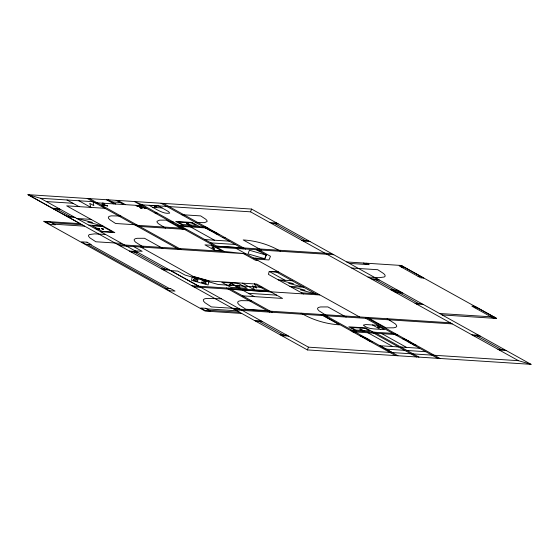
<?xml version="1.0" encoding="UTF-8"?>
<svg xmlns="http://www.w3.org/2000/svg" width="559" height="559" viewBox="0 0 559 559"><rect width="100%" height="100%" fill="white"/><g stroke="black" fill="none" stroke-linecap="round" stroke-linejoin="round"><path stroke-width="0.84" d="M102.171 204.461L107.719 205.894L102.199 204.266L104.072 204.783C102.052 198.683 100.948 209.744 104.044 204.978M140.938 207.92L140.812 207.885A1.775 0.398 15.9 0 1 139.862 207.508C145.759 209.171 137.947 208.311 140.721 206.62L140.665 207.061M141.071 207.955C143.209 209.136 140.924 206.585 141.497 207.284M144.935 208.241L144.998 207.801L136.263 205.384L136.207 205.824L145.92 208.514L145.976 208.074L144.998 207.801M140.085 204.72L250.551 211.833L251.599 209.073L531.05 364.335L307.401 349.927L27.95 194.665L251.599 209.073M307.401 349.927L308.449 347.167L518.479 360.695L531.05 364.335M235.395 309.924L365.74 318.316L366.096 317.365L440.087 358.48M331.78 253.618L216.85 246.219L216.487 247.169L333.765 254.722M403.947 338.398L402.801 338.915L406.351 339.732L405.205 340.249L408.755 341.067L407.609 341.584L411.158 342.401L410.013 342.919L413.562 343.736L412.423 344.253L415.973 345.078L413.625 344.924M361.373 335.435L360.15 335.91L363.623 336.686L362.4 337.161L365.879 337.943L364.657 338.419L368.129 339.194L366.914 339.669L370.386 340.445L369.164 340.92L372.643 341.696L370.296 341.549M230.804 285.286L229.707 284.88L230.636 285.272M239.14 285.824L238.05 285.418L238.979 285.81M198.704 286.194L170.733 270.633L177.776 271.087L185.043 275.056L218.262 284.51L262.709 287.375M111.989 201.932L119.933 202.442M241.726 313.438L205.146 311.083L43.553 221.301L80.084 223.656L27.95 194.665L40.43 198.256L92.997 201.68L93.835 205.614L89.782 203.364L90.851 207.396L78.861 200.744M94.792 202.679L141.874 205.712M152.712 207.333L162.103 207.934L168.664 211.686L169.698 213.105C165.632 214.02 161.439 211.945 157.827 210.177L149.141 205.349L158.532 205.957L162.103 207.934M46.425 201.568L72.956 203.273M104.91 208.297L66.661 205.845L114.854 232.621L100.641 231.706M155.018 213.014L157.365 213.168M181.577 214.67L200.688 215.907L205.824 219.268L206.949 220.532L207.109 221.518L204.538 222.657L195.706 222.517M52.378 208.241L59.191 208.675M269.906 222.587L276.712 223.02M53.867 209.066L60.679 209.506M271.394 223.411L278.207 223.852M120.835 215.991L111.234 215.865L109.243 216.347L108.334 217.151L108.516 218.262L109.781 219.694L115.587 223.495L136.794 224.858M170.858 221.811L173.206 221.965M66.675 216.179L73.481 216.619M187.936 224.166L187.013 223.775L187.572 224.082M68.17 217.011L74.976 217.451M91.019 219.38L76.939 218.471L92.521 222.405L87.777 222.098L102.94 226.004L88.853 225.095M177.007 225.228L206.089 227.101M178.733 226.192L207.822 228.065M205.719 228.086L208.137 228.24L206.844 228.708L210.387 229.49L209.087 229.959L212.637 230.741L211.337 231.209L214.88 231.985L213.587 232.453L217.13 233.236L215.83 233.704L219.373 234.487M135.334 225.2L184.756 228.386M137.318 226.304L186.741 229.49M51.84 222.789L82.075 224.739M54.419 224.229L84.661 226.171M301.734 240.265L308.54 240.705M303.223 241.097L310.028 241.53M222.741 237.547L225.165 237.701M204.908 239.58L229.176 241.146M105.595 234.459L94.562 233.872L89.419 234.535L88.497 235.346L88.685 236.471L89.971 237.917L95.848 241.767L121.757 243.438M210.869 242.892L235.136 244.458M211.861 245.31L204.95 244.87L214.74 250.306L221.643 250.753L211.861 245.31L214.705 248.587L211.721 246.931L214.74 250.306M216.829 246.205L241.097 247.763M117.76 244.562L224.145 251.417L245.869 253.793L119.745 245.667M346.783 261.954L401.124 265.455L496.651 318.448L442.134 314.934M349.368 263.387L369.206 264.666L366.62 263.233M401.732 267.293L404.786 267.488M253.5 258.027L264.812 258.761L266.196 255.058L256.651 249.754L258.642 250.858L260.983 251.012L270.472 256.281L268.97 259.935L257.566 259.201L255.715 258.174M135.11 250.851L142.154 251.305L133.615 246.561M129.429 251.047L136.235 251.487M130.918 251.871L137.724 252.312M359.535 316.946L257.846 260.445L255.498 260.291L243.521 253.639M351.716 268.041L377.765 269.717L383.684 273.596L384.976 275.056L385.165 276.188L384.243 277.005L379.058 277.676L367.997 277.082M418.174 276.432L421.227 276.628M278.71 272.086L269.193 271.478L268.425 274.385L303.551 293.929M370.924 278.71L377.737 279.151M372.413 279.542L379.226 279.982M161.565 268.9L168.371 269.34M163.053 269.731L169.859 270.165M292.091 280.716L278.193 279.821L293.426 283.672L288.71 283.371L303.761 287.228L289.904 286.341L305.109 290.177L300.393 289.869L319.706 294.963L193.889 286.865M390.951 289.835L397.756 290.275M392.439 290.666L399.245 291.106M394.423 291.77L401.229 292.203M395.912 292.595L402.725 293.035M191.905 285.761L268.809 290.715M301.581 292.825L315.367 293.713L276.363 271.94L269.228 271.478L285.006 280.262M230.727 289.248L270.661 291.819M415.03 303.216L421.842 303.656M474.409 307.583L477.463 307.785M416.525 304.047L423.331 304.487M248.357 293.307L276.614 295.131M242.641 295.865L282.575 298.436L256.791 284.084L209.974 281.072L193.093 276.363L140.637 247.008M221.427 298.82L206.53 298.401L204.308 298.946L203.294 299.834L203.497 301.077L204.908 302.671L211.379 306.912L239.217 308.701M251.466 300.77L240.95 300.644L238.707 301.189L237.687 302.091L237.889 303.341L239.315 304.948L245.848 309.232L269.431 310.748M439.556 313.501L494.065 317.009M233.41 308.82L450.254 322.788M368.088 318.469L452.238 323.892M206.746 308.861L236.988 310.811M209.332 310.294L239.566 312.243M254.394 320.482L261.2 320.915M471.908 334.82L478.714 335.26M255.882 321.306L262.688 321.746M380.448 329.37L384.473 329.628L376.528 325.219L365.845 324.541L363.315 325.128C367.759 329.279 374.768 328.839 380.448 329.37L372.504 324.961M473.396 335.645L480.209 336.085M360.527 329.181L364.713 331.27L363.308 331.18L360.527 329.635L361.932 329.726L360.932 329.16M361.156 329.614L359.765 329.09L360.751 329.635M350.745 330.683L395.227 333.548M352.729 331.787L397.211 334.652M353.218 332.06L355.566 332.207M395.409 334.806L397.756 334.953M280.199 334.82L287.005 335.253M497.852 349.235L504.658 349.675M281.687 335.645L288.493 336.085M499.341 350.06L506.154 350.5M398.539 346.936L380.029 345.741L392.313 352.568M400.768 347.013L419.606 348.285M386.171 349.151L404.681 350.346M407.015 350.486L425.748 351.695M140.651 207.193L141.476 207.424M102.304 203.462L104.177 203.979M102.066 205.258L103.939 205.789M491.019 316.813L496.651 318.448L474.877 306.346L471.824 306.15L493.597 318.246M363.574 263.037L366.152 264.47M274.797 223.635L305.137 240.489M375.816 279.759L394.354 290.058M399.315 292.818L418.432 303.439M476.799 335.868L501.255 349.452M250.551 211.833L518.479 360.695M280.611 251.298C269.256 244.632 256.329 240.747 243.193 239.937L261.423 250.062M387.142 318.721L395.206 323.808L396.534 325.303L396.722 326.47L395.772 327.308L393.683 327.819L386.087 327.84L367.382 317.449M163.41 203.392L245.576 249.041M160.992 203.231L243.158 248.888M365.74 318.316L437.739 358.326M199.696 226.674L192.1 222.454L175.708 221.399L183.303 225.619M236.24 248.441L257.846 260.445M190.612 226.954L214.446 240.195M381.839 333.66L406.54 347.384M374.076 332.186L418.936 357.117M346.126 317.058L327.895 306.926L320.517 306.954L318.483 307.443L317.561 308.254L317.743 309.393L319.035 310.846L326.924 315.821M373.105 332.109L365.544 327.909L348.788 326.826L356.349 331.026M371.728 332.039L416.588 356.963M216.85 246.219L142.433 204.867L134.321 201.519L224.145 251.417M182.5 229.211L166.128 220.12L159.595 220.141L156.981 221.301L157.142 222.3L158.288 223.593L165.499 228.121M367.934 332.766L392.635 346.489M323.961 314.654L397.952 355.762M117.914 200.457L125.468 204.657M116.153 200.346L123.707 204.538M321.614 314.5L395.604 355.615M320.894 314.451L339.592 324.842C326.093 324.017 312.809 320.021 301.133 313.18M108.208 199.836L115.762 204.028M106.448 199.724L114.001 203.916M254.485 283.937L266.398 290.554M242.473 283.161L254.394 289.786L252.514 285.782L256.56 288.032L254.464 283.937M89.594 198.634L181.389 249.635M87.246 198.487L179.041 249.489M242.396 289.995L254.317 296.619M162.816 248.441L144.529 238.281L137.116 238.302L135.082 238.798L134.153 239.615L134.342 240.754L135.634 242.208L143.551 247.197M228.715 288.13L272.205 312.292M226.367 287.976L269.857 312.146M67.003 199.968L79.015 206.641M40.43 198.256L308.449 347.167M57.277 209.283L70.078 216.403M134.321 252.095L164.968 269.124M259.285 321.523L283.602 335.037M90.174 244.514L169.601 288.647M87.127 244.318L166.554 288.451M107.321 205.761C106.378 206.537 106.706 204.51 107.314 205.796M137.745 206.019L137.283 205.894L137.745 206.019M144.515 207.864L144.963 208.025L144.592 207.885M137.283 205.663L137.221 206.103L137.311 205.677M193.819 277.837C199.654 281.722 199.843 277.18 193.819 277.837M202.127 280.171C207.061 283.909 209.003 279.835 202.127 280.171M201.715 282.141C207.235 286.04 208.332 281.645 201.715 282.141M193.407 279.807C199.388 283.727 199.514 279.165 193.407 279.807M192.352 276.384L191.52 280.325L208.116 284.985L208.947 281.044L192.352 276.384M266.196 255.086L264.819 258.74L247.986 253.87L249.405 250.236L266.196 255.086M102.982 229.071L101.759 228.715L102.982 229.071M186.783 223.558L188.697 224.264L186.783 223.558M229.483 284.664L231.398 285.369L229.483 284.664M237.827 285.202L239.741 285.908L237.827 285.202M101.535 228.498L103.45 229.204L101.535 228.498M156.073 206.523L154.577 206.432L156.667 206.858L156.073 206.523M191.765 222.929L178.244 222.056L182.688 224.529L196.209 225.403L191.765 222.929M188.607 224.201L187.202 224.11L189.983 225.661L191.388 225.752L188.607 224.201M50.82 222.223L45.705 221.895L50.303 224.445L55.411 224.781L50.82 222.223M102.688 226.472L92.123 225.794L102.052 231.314L112.618 231.992L102.688 226.472M98.677 228.365L95.393 228.149L96.581 228.813L99.872 229.022L98.677 228.365M86.973 242.194L81.523 241.844L85.82 244.234L91.278 244.583L86.973 242.194M402.201 266.056L399.154 265.86L420.759 277.865L423.813 278.061L402.201 266.056M229.644 282.826L221.853 282.33L230.79 287.291L238.588 287.794L229.644 282.826M238.246 283.371L230.448 282.868L239.385 287.836L247.183 288.339L238.246 283.371M237.799 286.865L236.387 286.774L239.168 288.318L240.58 288.409L237.799 286.865M170.747 288.717L165.296 288.367L169.594 290.757L175.051 291.106L170.747 288.717M205.775 308.323L200.667 307.995L205.258 310.545L210.366 310.874L205.775 308.323M378.198 326.966L377.521 326.924L379.456 327.665L378.198 326.966M365.069 328.329L351.143 327.434L355.859 330.048L369.785 330.949L365.069 328.329"/></g></svg>
